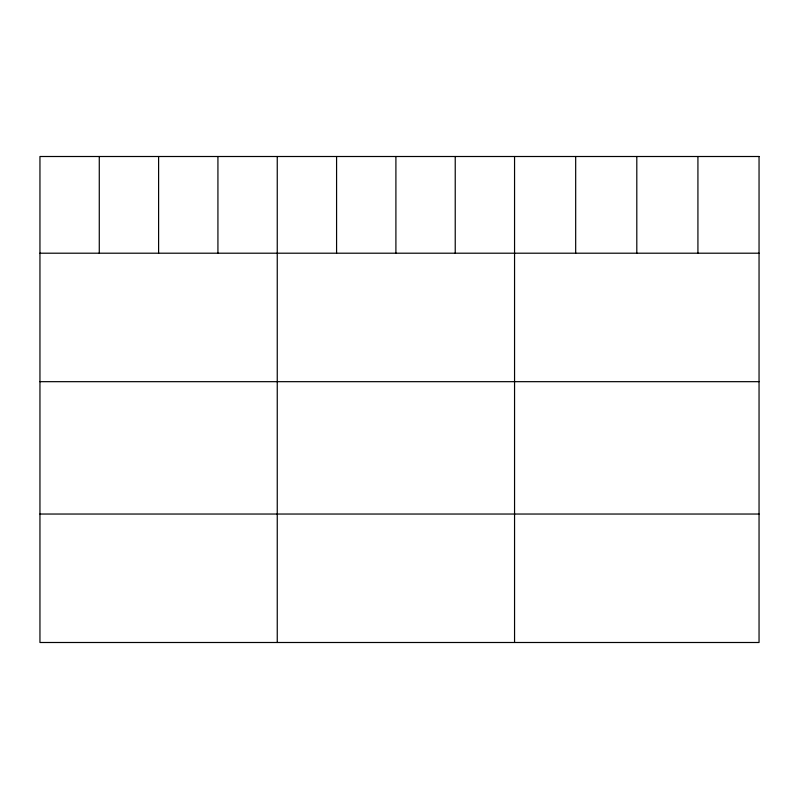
<?xml version="1.0" encoding="UTF-8"?>
<svg xmlns="http://www.w3.org/2000/svg" width="799" height="799" viewBox="0 0 799 799"><rect width="100%" height="100%" fill="white"/><g stroke="black" fill="none" stroke-linecap="round" stroke-linejoin="round"><path stroke-width="1.2" d="M39.95 253.203L759.05 253.203M39.95 381.672L759.05 381.672M39.95 514.037L759.05 514.037M697.926 156.504L697.926 253.203M636.803 156.504L636.803 253.203M575.679 156.504L575.679 253.203M514.556 156.504L514.556 642.496M455.23 156.504L455.23 253.203M395.904 156.504L395.904 253.203M336.579 156.504L336.579 253.203M277.253 156.504L277.253 642.496M217.927 156.504L217.927 253.203M158.602 156.504L158.602 253.203M99.276 156.504L99.276 253.203M759.05 156.504L39.95 156.504L39.95 642.496L759.05 642.496L759.05 156.504"/></g></svg>
